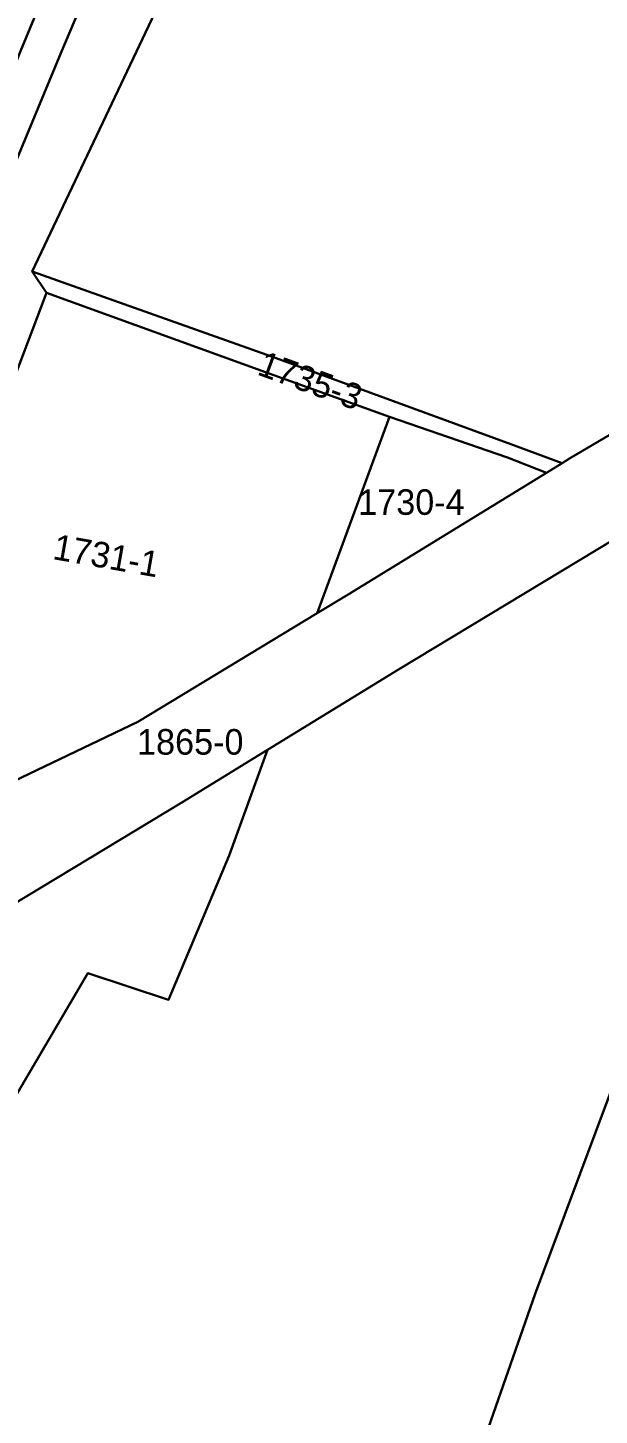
# Model space of a CAD drawing. Header units: centimetres. Extents: x 85226 to 578505, y -13061 to 170378.
# Drawn here: x 476400 to 487576, y 69665 to 96810 of the extents above; entities that cross this region are included whole.
import ezdxf
from ezdxf.enums import TextEntityAlignment as Align

# ---------------------------------------------------------------- set-up
doc = ezdxf.new("R2010")
doc.units = ezdxf.units.CM
for name, color, linetype in [('_KOCKA', 5, 'Continuous'), ('OBILIQ_A10_PAR_PARCEL_TXT', 7, 'Continuous'), ('OBILIQ_PAR_PARCELGEOM_ILI', 7, 'Continuous')]:
    doc.layers.add(name, color=color, linetype=linetype)

msp = doc.modelspace()

# ---------------------------------------------------------------- linework, layer by layer
at = {"layer": '_KOCKA', "color": 5, "lineweight": 30, "flags": 128}
for points in [[(468364.561, 73235.502), (469285.84, 76417.537), (469898.177, 78389.628), (470601.699, 80315.596), (471096.733, 81776.277), (471867.257, 83735.74), (472605.293, 85674.48), (473300.44, 87416.225), (474256.366, 89687.993), (475145.204, 91750.45), (476268.781, 94441.788), (477047.681, 96309.14), (477919.938, 98380.377), (479034.581, 101053.594), (479931.885, 103309.385), (480878.869, 105756.425), (481826.586, 108330.538), (482463.106, 110105.779), (483268.116, 112421.263), (484257.346, 115531.018), (484927.367, 117716.573), (485414.18, 119395.167), (486269.155, 122605.255), (487065.51, 125756.93)], [(475437.24, 97425.32), (475095.36, 95844.15), (474547.998, 93764.74), (474024.694, 91893.865), (473167.069, 89257.809), (472278.239, 86837.182), (473465.358, 89543.459), (474606.534, 92345.18), (475330.357, 94034.274), (476255.977, 96354.252), (477615.933, 99632.918)]]:
    msp.add_lwpolyline(points, dxfattribs=at)
at = {"layer": 'OBILIQ_PAR_PARCELGEOM_ILI', "color": 7, "linetype": 'Continuous'}
for points in [[(488602.963, 113911.834), (485563.863, 109919.934), (484312.863, 110096.434), (484214.463, 109799.734), (483917.663, 109056.334), (482214.263, 104789.934), (482043.963, 104362.634), (480476.163, 100427.734), (480384.163, 100270.134), (476487.263, 92043.134), (481185.863, 90373.534), (485844.363, 88663.934), (486847.563, 88291.234), (486993.363, 88380.834), (491302.963, 90921.434)], [(466912.463, 54908.034), (468242.663, 62831.634), (469049.263, 67191.734), (470590.263, 74081.534), (470713.163, 74631.134), (471473.963, 76878.534), (472605.963, 80222.234), (473993.463, 84320.834), (476743.763, 91570.534), (476765.863, 91623.334), (476487.263, 92043.134), (480384.163, 100270.134)], [(491302.963, 90921.434), (486993.363, 88380.834), (486847.563, 88291.234), (486542.963, 88103.934), (482665.263, 85719.734), (482059.763, 85353.434), (478555.363, 83233.334), (473980.763, 81048.634), (472605.963, 80222.234), (471473.963, 76878.534), (475158.263, 79081.934), (479413.363, 81652.634), (481090.163, 82684.134), (483647.463, 84257.334), (487896.363, 86820.534)]]:
    msp.add_lwpolyline(points, dxfattribs=at)
for points in [[(481185.863, 90373.534), (476487.263, 92043.134), (476765.863, 91623.334), (481047.563, 90070.634), (483472.663, 89198.434), (485782.963, 88402.934), (486542.963, 88103.934), (486847.563, 88291.234), (485844.363, 88663.934), (481185.863, 90373.534)], [(483472.663, 89198.434), (481047.563, 90070.634), (476765.863, 91623.334), (476743.763, 91570.534), (473993.463, 84320.834), (472605.963, 80222.234), (473980.763, 81048.634), (478555.363, 83233.334), (482059.763, 85353.434), (483472.663, 89198.434)], [(486542.963, 88103.934), (485782.963, 88402.934), (483472.663, 89198.434), (482059.763, 85353.434), (482665.263, 85719.734), (486542.963, 88103.934)], [(486325.063, 72040.734), (488085.663, 76748.534), (489886.663, 81402.334), (491673.163, 86092.634), (490411.063, 86582.234), (488650.863, 87274.734), (487896.363, 86820.534), (483647.463, 84257.334), (481090.163, 82684.134), (480341.063, 80615.134), (479151.763, 77795.134), (477573.463, 78310.834), (474490.163, 73070.734), (470590.263, 74081.534), (469049.263, 67191.734), (468242.663, 62831.634), (466912.463, 54908.034), (479002.863, 51040.534), (480078.663, 54174.334), (481744.863, 58909.134), (483343.463, 63603.334), (484685.863, 67353.234), (486325.063, 72040.734)], [(479151.763, 77795.134), (480341.063, 80615.134), (481090.163, 82684.134), (479413.363, 81652.634), (475158.263, 79081.934), (471473.963, 76878.534), (470713.163, 74631.134), (470590.263, 74081.534), (474490.163, 73070.734), (477573.463, 78310.834), (479151.763, 77795.134)], [(505118.563, 67825.134), (488085.663, 76748.534), (486325.063, 72040.734), (484685.863, 67353.234), (483343.463, 63603.334), (481744.863, 58909.134), (480078.663, 54174.334), (479002.863, 51040.534), (478439.463, 49399.134), (478211.163, 48708.534), (477117.263, 45399.634), (482371.363, 43443.634), (486121.563, 42027.134), (490040.163, 40556.734), (490714.263, 40318.434), (505118.563, 67825.134)]]:
    msp.add_lwpolyline(points, close=True, dxfattribs=at)

# ---------------------------------------------------------------- texts
at = {"layer": 'OBILIQ_A10_PAR_PARCEL_TXT', "color": 7}
for s, rotation, p in [('1735-3', 340, (481926.863, 89910.334)), ('1731-1', 350, (477937.163, 86482.734))]:
    msp.add_text(s, height=500, rotation=rotation, dxfattribs=at).set_placement(p, align=Align.MIDDLE_CENTER)
for s, p in [('1730-4', (483902.363, 87530.334)), ('1865-0', (479577.763, 82838.834))]:
    msp.add_text(s, height=500, dxfattribs=at).set_placement(p, align=Align.MIDDLE_CENTER)

doc.saveas('drawing.dxf')
